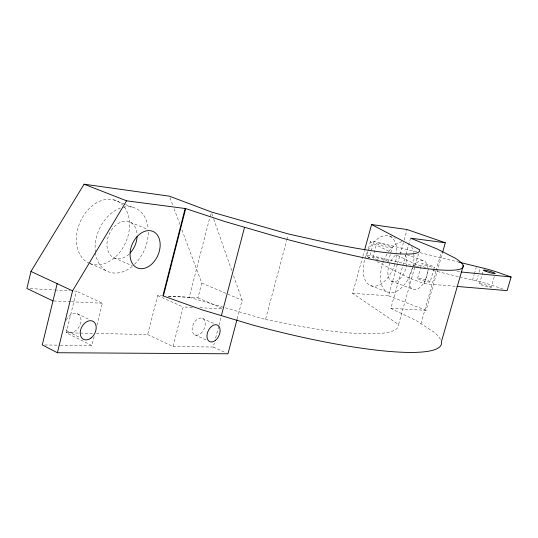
<?xml version="1.0" encoding="UTF-8"?>
<svg xmlns="http://www.w3.org/2000/svg" width="538" height="538" viewBox="0 0 538 538"><rect width="100%" height="100%" fill="white"/><g stroke="black" fill="none" stroke-linecap="round" stroke-linejoin="round"><path stroke-width="0.4" stroke-dasharray="2.69 2.02" d="M94.096 336.593L91.87 345.551L66.228 332.8L76.45 291.152L73.975 291.018M96.927 325.201L102.395 303.224L76.45 291.152M96.45 333.459L147.674 334.582L157.594 295.611L161.709 295.839M147.674 334.582L172.994 346.533L183.189 306.976L193.209 307.44M168.414 296.129L189.228 297.279L209.78 217.641M209.995 216.827L210.829 213.573M168.293 296.203L197.937 297.83L201.757 283.082L181.649 229.06M172.994 346.533L213.277 347.023L214.339 342.962M215.617 338.086L218.811 325.9M219.027 325.087L221.158 316.963M237.191 318.866L242.12 300.191L233.304 274.979M189.228 297.279L265.537 319.491L286.653 240.425M286.868 239.618L287.944 235.583M418.517 253.788L398.564 324.589L352.625 293.358L362.673 256.935M362.901 256.122L364.461 250.459M366.58 255.57L367.649 251.683M368.51 248.569L370.447 241.569M373.305 243.546L369.398 257.662L367.541 256.747A14.62 1.715 15.5 0 1 378.577 257.325L415.645 266.283M372.834 257.413L376.714 243.405M388.288 261.798L392.195 247.783M352.625 293.358L388.55 295.806L397.374 264.286M397.595 263.479L403.93 240.849M404.152 240.042L407.098 229.538M440.508 339.417A179.732 29.671 14.8 0 0 433.958 332.148L416.493 320.762L390.844 308.375L402.612 266.418M402.834 265.611L405.78 255.12M406.002 254.313L410.306 238.98M417.616 278.328L420.239 269.034M420.46 268.26L421.772 263.613M377.165 261.69L405.296 276.135A21.19 2.609 15.8 0 0 412.061 279.108L424.388 283.694L428.638 268.691M430.178 281.959A6.55 0.807 15.8 0 0 421.193 278.644A6.55 0.807 15.8 0 0 420.312 279.841A6.55 0.807 15.8 0 0 430.178 281.959L433.48 270.338M433.702 269.565L434.361 267.238A6.557 0.733 15.7 0 0 425.343 263.99A6.557 0.733 15.7 0 0 424.489 265.066A6.557 0.733 15.7 0 0 434.361 267.238M420.951 323.668L435.827 271.347M436.056 270.547L441.321 252.033M390.844 308.375L426.103 310.318L442.344 253.203M472.519 280.204L474.133 274.609M474.361 273.815L476.204 267.42M476.554 280.997L478.168 275.422M479.089 272.235L480.239 268.247M479.439 283.842L482.942 271.737M491.221 287.238A6.133 0.699 16 0 0 482.559 284.118A6.133 0.699 16 0 0 482.209 285.274A6.133 0.699 16 0 0 491.221 287.238L494.321 276.559M44.741 344.979L59.624 345.161M60.451 345.167L91.87 345.551M66.228 332.8L93.094 333.385M53.807 300.971L70.559 301.751M71.399 301.784L102.395 303.224M199.894 307.749L221.616 308.758M30.202 288.61L54.156 289.928M54.977 289.969L69.846 290.789M424.388 283.694L456.137 286.357M456.957 271.542L460.293 271.878M265.537 319.491L305.94 327.366A175.859 28.211 14.6 0 0 398.564 324.589M416.459 266.478L418.914 267.07M432.787 270.419L458.907 276.727M459.721 276.922L478.807 281.515A19.839 2.26 16 0 1 495.377 286.418L503.198 289.236M416.789 251.865L382.431 243.458A14.647 1.56 15.5 0 0 371.428 242.665L390.817 252.174M420.03 252.658L458.914 262.167M389.842 236.316L395.336 238.253M406.977 254.777L424.684 261.145M425.545 267.568L416.264 264.198A21.224 2.367 15.7 0 1 409.458 261.313L396.042 254.73A15.138 8.447 -69.7 0 0 390.454 261.979M391.294 281.078L412.296 289.007M370.689 285.631L387.77 292.201M388.55 295.806L426.103 310.318M113.505 199.793L124.829 204.252M125.589 204.548L132.382 207.217M130.398 222.349L147.399 229.215M201.757 283.082L242.12 300.191M113.948 257.837L132.341 265.772M197.937 297.83L221.75 308.166M89.577 263.311L87.344 262.322A34.102 24.97 -66.5 0 1 83.108 216.316A34.102 24.97 -66.5 0 1 122.644 205.065M90.317 263.64L105.925 270.547M157.594 295.611L183.189 306.976M202.483 318.402L213.647 323.372M194.958 334.885L206.821 340.319M213.277 347.023L226.505 353.116M77.29 313.748L88.904 319.323M67.949 331.616L80.357 337.77M367.541 256.747L370.5 258.267M169.995 197.749L172.913 205.577M174.077 208.71L179.9 224.366M211.804 213.525L213.458 218.253M213.734 219.04L231.925 271.038M377.925 259.814A8.043 0.941 15.5 0 1 376.116 259.202L374.616 258.617A8.043 0.941 15.5 0 1 374.818 257.386A8.043 0.941 15.5 0 1 384.952 260.009L386.452 260.587A8.043 0.941 15.5 0 1 388.18 261.515M124.298 206.995A34.102 24.97 -66.5 0 1 122.556 248.314A34.102 24.97 -66.5 0 1 88.79 263.095M123.357 207.231A34.526 24.856 -66.6 0 1 148.118 228.267M148.306 232.349A34.526 24.856 -66.6 0 1 134.655 264.225M132.2 266.411A34.526 24.856 -66.6 0 1 95.448 253.102M95.34 252.295A34.526 24.856 -66.6 0 1 120.216 208.145M128.952 254.198A19.563 14.082 -66.6 0 1 107.741 250.116A19.563 14.082 -66.6 0 1 119.355 222.826A19.563 14.082 -66.6 0 1 137.096 235.052M427.838 270.594A15.32 8.339 -69.7 0 1 413.554 289.538A15.32 8.339 -69.7 0 1 413.245 266.855A15.32 8.339 -69.7 0 1 427.797 267.642M405.222 255.234A15.138 8.447 -69.7 0 1 403.406 274.239A15.138 8.447 -69.7 0 1 390.601 280.567A15.138 8.447 -69.7 0 1 390.117 262.692M399.942 252.853A15.138 8.447 -69.7 0 1 401.503 252.806M368.1 250.668A26.463 15.064 -69.7 0 1 386.909 235.543A26.463 15.064 -69.7 0 1 396.856 253.116M396.762 254.676A26.463 15.064 -69.7 0 1 372.915 286.189A26.463 15.064 -69.7 0 1 367.757 251.36M411.53 246.686A26.718 14.909 -69.7 0 1 413.54 252.443M413.783 254.023A26.718 14.909 -69.7 0 1 413.117 265.752M412.935 266.572A26.718 14.909 -69.7 0 1 389.391 292.659A26.718 14.909 -69.7 0 1 383.513 261.307M383.802 260.58A26.718 14.909 -69.7 0 1 388.342 252.093M388.826 251.414A26.718 14.909 -69.7 0 1 401.866 241.744M66.228 320.184A10.101 7.27 -61.5 0 1 78.857 314.737A10.101 7.27 -61.5 0 1 76.779 329.76A10.101 7.27 -61.5 0 1 65.219 327.474M390.339 246.633L388.833 246.068A8.057 0.854 15.5 0 0 378.691 243.425A8.057 0.854 15.5 0 0 378.517 244.548L380.023 245.113A8.057 0.854 15.5 0 0 390.218 247.769A8.057 0.854 15.5 0 0 390.339 246.633M200.667 333.573A9.059 5.925 -65 0 0 203.156 318.785A9.059 5.925 -65 0 0 192.254 327.521A9.059 5.925 -65 0 0 200.667 333.573"/><path stroke-width="0.81" d="M364.683 249.645L371.603 224.554L419.647 249.76A177.332 18.198 14.9 0 1 328.859 243.015L288.375 233.969L211.252 211.952L169.416 196.182L84.076 184.204L30.975 271.448L26.9 288.429L52.966 300.93M57.169 283.667L42.26 344.945L57.405 352.733L227.977 353.796L236.976 319.68M57.405 352.733L72.576 290.856L126.591 200.809L185.684 208.589L225.005 221.575L275.866 236.39A181.272 19.146 15 0 0 455.128 258.119L436.89 248.859L410.534 238.173L445.323 242.752L442.579 252.403M185.153 208.515L162.879 295.826L202.066 309.841L252.335 324.925A179.732 29.671 14.8 0 0 441.416 341.744L463.373 265.261M163.417 295.853L185.684 208.589M221.387 315.638L244.555 227.265M458.914 262.167L482.72 267.978A19.866 2.058 16 0 1 499.325 272.86L511.1 276.996L507.105 290.641L456.977 286.431M461.127 271.966L511.1 276.996M371.603 224.554L407.098 229.538L445.323 242.752M84.076 184.204L126.591 200.809M30.975 271.448L72.576 290.856M130.082 253.075A19.859 13.995 -66.7 0 0 151.655 264.192A19.859 13.995 -66.7 0 0 153.579 231.71A19.859 13.995 -66.7 0 0 130.082 253.075A19.563 14.082 -66.6 0 0 137.076 236.626M486.197 271.495A6.14 0.632 16 0 0 495.209 273.506A6.14 0.632 16 0 0 486.52 270.446A6.14 0.632 16 0 0 486.197 271.495M215.482 340.325A9.146 5.891 -65.1 0 0 218.038 325.423A9.146 5.891 -65.1 0 0 207.13 334.273A9.146 5.891 -65.1 0 0 215.482 340.325M90.922 338.079A10.202 7.243 -61.8 0 0 93.37 321.502A10.202 7.243 -61.8 0 0 80.337 331.314A10.202 7.243 -61.8 0 0 90.922 338.079"/></g></svg>
